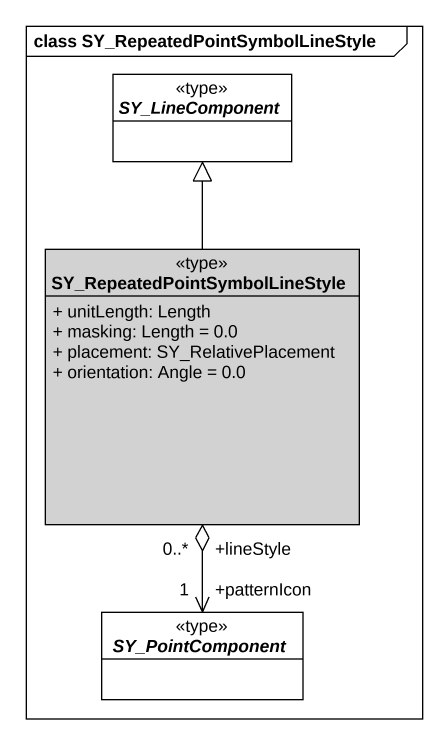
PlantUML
@startuml
mainframe class SY_RepeatedPointSymbolLineStyle
hide circle
hide empty members
skinparam classAttributeIconSize 0
abstract class SY_LineComponent <<type>> #FFFFFF
class "SY_RepeatedPointSymbolLineStyle" as SY_RepeatedPointSymbolLineSt <<type>> #D2D2D2 {
  + unitLength: Length
  + masking: Length = 0.0
  + placement: SY_RelativePlacement
  + orientation: Angle = 0.0
}
abstract class SY_PointComponent <<type>> #FFFFFF
SY_RepeatedPointSymbolLineSt -up-|> SY_LineComponent
SY_PointComponent "+patternIcon\n1" <-up-o "+lineStyle\n0..*" SY_RepeatedPointSymbolLineSt
@enduml
